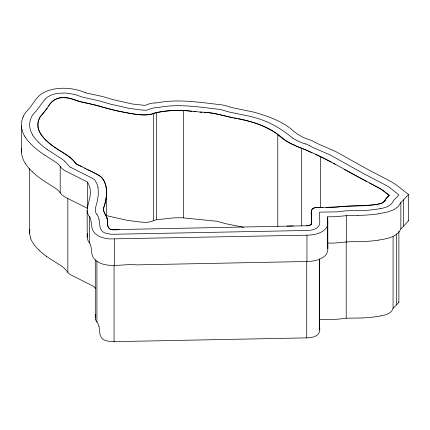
<?xml version="1.0" encoding="UTF-8"?>
<svg xmlns="http://www.w3.org/2000/svg" width="430" height="430" viewBox="0 0 430 430"><rect width="100%" height="100%" fill="white"/><g stroke="black" fill="none" stroke-linecap="round" stroke-linejoin="round"><path stroke-width="0.64" d="M44.758 155.101L56.636 162.776A31.793 18.356 0 0 1 58.931 164.814L60.195 166.426A20.984 12.115 0 0 0 65.269 170.871L86.484 181.53A17.619 10.175 0 0 1 87.236 181.971L88.618 184.115L89.687 186.986A49.181 28.396 0 0 1 90.004 188.437C91.714 196.091 87.564 203.164 87.145 210.609L87.231 237.849M327.676 216.752C327.644 221.111 328.842 226.379 324.908 229.561C320.092 233.947 313.26 235.027 306.966 235.167L109.585 238.935L105.06 238.311L100.776 237.048L97.411 235.366L94.686 233.151L93.213 231.184L92.181 228.728L90.579 218.548A14.733 8.509 0 0 0 89.569 216.655L89.547 242.977A14.733 8.509 0 0 1 90.563 244.869C91.891 249.126 90.913 254.023 93.466 257.914C103.291 270.363 123.749 263.16 136.299 264.88L306.966 261.488C313.26 261.343 320.092 260.268 324.908 255.877C328.842 252.695 327.644 247.427 327.676 243.068L327.676 216.752C337.797 217.241 347.709 214.726 357.83 215.446M344.699 169.63L380.786 188.953L389.252 195.349C385.199 198.015 384.549 204.207 378.701 203.927C365.167 207.136 351.181 204.911 337.566 207.05C331.121 207.432 324.661 207.314 318.211 207.448C315.733 207.475 311.642 207.599 311.465 210.904C309.928 215.618 315.179 226.744 306.461 225.761L286.783 226.126M311.379 215.64L311.519 224.675M311.519 222.659C311.938 225.465 308.471 225.836 306.461 225.761M84.414 167.99C90.101 171.059 96.39 173.252 101.491 177.289C108.424 185.196 107.108 196.66 104.296 206.008C101.055 211.979 108.446 216.199 107.591 222.283C107.172 226.196 108.962 230.926 113.74 229.636L293.341 226.003M311.422 212.834C310.32 206.33 318.711 207.443 322.737 207.389M319.581 259.225L319.581 319.538C318.404 324.457 321.93 331.186 317.431 334.975C314.411 337.313 310.412 337.781 306.714 337.867L111.273 341.71L105.42 340.582L103.135 339.394L101.518 337.926L100.061 334.669L99.024 326.725M311.39 214.941L311.401 214.237M21.726 148.285C20.871 153.618 22.462 159.1 25.375 163.572M87.494 233.35L87.145 236.925M95.707 314.497L95.288 317.308A21.5 12.411 0 0 0 95.535 319.442M393.074 236.613L393.074 308.315C391.504 313.663 385.312 315.072 380.512 315.937M369.472 183.003L382.039 189.711L389.252 195.349C387.661 197.182 385.242 198.509 384.7 201.052C380.104 205.696 372.176 204.218 366.247 205.583C352.815 205.561 339.533 207.018 326.133 207.357M155.042 102.958A31.363 18.108 0 0 0 157.702 102.727C178.756 98.76 200.057 102.442 221.084 104.764A31.164 17.99 0 0 1 228.303 106.436L231.437 107.43A21.694 12.524 0 0 0 233.001 107.828L253.797 112.128A58.942 34.029 0 0 1 255.399 112.569C269.175 116.686 283.279 121.513 293.991 131.499A75.804 43.769 0 0 0 297.882 134.38L303.236 137.46L308.987 139.643A23.139 13.362 0 0 1 311.444 140.465L317.141 143.394A14.437 8.337 0 0 0 318.614 144.093L334.615 151.005A57.883 33.422 0 0 1 335.604 151.484L369.289 170.253L390.703 181.379L396.148 184.766L408.5 194.473L403.662 199.751A53.508 30.89 0 0 1 402.62 200.837L400.867 202.492L398.309 206.497L394.009 209.62L387.806 211.974L378.25 213.812M22.908 117.524L23.456 116.186M46.762 108.774C50.434 102.125 56.658 96.282 64.898 97.707C70.063 97.771 74.734 100.034 79.55 101.55C92.719 103.958 105.409 108.242 118.465 111.128C129.489 112.961 141.207 116.82 152.322 113.832C168.221 108.72 185.674 110.386 202.041 112.294M85.57 168.555L76.185 163.846L73.498 160.594L69.644 157.1L52.395 145.7L45.15 139.471L41.033 134.547L39.13 131.123L38.017 127.576L38.093 121.996L39.904 117.293L47.23 108.134M48.638 106.215C53.487 96.1 66.473 96.191 75.492 100.163C83.581 103.248 92.369 103.759 100.566 106.506C112.187 109.962 124.06 112.714 136.095 114.267C142.341 114.928 148.925 115.788 154.811 112.999M46.29 109.413C44.451 112.278 41.866 114.531 39.904 117.293C33.395 128.452 43.688 139.621 52.395 145.7C60.098 151.623 69.923 155.166 75.642 163.373C77.497 164.991 80.001 165.631 82.092 166.861M393.074 308.315L393.536 307.805A23.241 13.416 0 0 1 393.955 307.396L395.579 305.859A44.215 25.526 0 0 0 396.46 304.951L398.879 302.312L398.879 231.281M45.059 99.239L36.179 110.956A44.328 25.59 0 0 1 35.54 111.682L32.976 114.627A29.358 16.953 0 0 0 31.589 116.863L31.438 117.175A51.525 29.751 0 0 0 29.96 128.242L30.863 131.365A55.352 31.954 0 0 0 32.578 134.902M400.905 228.771L402.62 227.153A53.508 30.89 0 0 0 403.662 226.067L408.5 220.789L408.5 194.473M155.166 112.816C167.157 110.666 179.654 109.413 191.834 111.332M106.844 215.742L127.479 220.375L141.207 222.117A91.133 52.616 0 0 0 146.34 222.38L150.011 221.88L156.418 219.741L173.365 217.892L181.928 217.747L216.946 221.262L226.422 223.858L243.692 227.276M380.512 208.539C385.721 207.814 391.692 205.825 393.536 200.407A23.241 13.416 0 0 1 393.955 199.998L395.579 198.461A44.215 25.526 0 0 0 396.46 197.547L398.879 194.914L391.085 188.673A47.214 27.262 0 0 0 388.613 186.9L387.468 186.174A55.943 32.298 0 0 0 385.963 185.287L363.715 173.682L330.326 155.069A52.121 30.095 0 0 0 329.401 154.623L313.217 147.641A24.961 14.41 0 0 1 311.987 147.055L311.503 146.797A19.14 11.051 0 0 1 310.981 146.496L309.837 145.797M378.25 240.128C386.489 238.774 397.127 237.468 400.867 228.808L400.867 202.492M327.676 243.068C337.797 243.557 347.709 241.042 357.83 241.762A101.028 58.329 0 0 0 378.271 240.187M362.006 317.985L346.209 318.2A7.375 4.257 0 0 0 344.661 318.334L341.286 318.823A29.455 17.006 0 0 1 340.393 318.936L338.044 319.157A42.264 24.397 0 0 1 335.814 319.28L319.581 319.538M119.223 229.512C111.897 230.577 106.554 230.157 107.505 221.402C108.037 215.693 101.136 211.7 104.296 206.008C107.102 196.773 108.328 185.631 101.797 177.601C97.433 173.774 91.757 171.893 86.731 169.124M193.871 111.526L195.913 111.719M199.998 112.101C212.694 111.999 224.503 116.299 236.817 118.486M204.083 112.488C213.855 112.391 222.917 115.756 232.334 117.648M233.829 117.927C248.674 120.653 263.918 124.582 276.409 133.375C284.246 141.131 294.319 145.614 304.451 149.355C326.08 158.219 346.048 170.447 366.596 181.541M238.306 118.766C255.511 121.878 272.228 128.506 285.278 140.352C293.545 145.915 303.306 148.269 312.024 152.978M85.36 92.638L82.13 91.445A41.817 24.145 0 0 0 78.83 90.386L77.454 90.02A35.088 20.258 0 0 0 63.753 88.231C55.266 88.3 46.182 89.908 39.463 95.449C35.432 99.196 32.793 104.162 29.294 108.365A36.432 21.032 0 0 1 28.858 108.881L26.639 111.348A43.581 25.16 0 0 0 23.413 116.181M315.357 154.386L320.329 156.525L320.329 207.54M320.796 156.73L331.401 162.11M333.304 163.18L335.207 164.255M70.843 167.453L91.676 177.886A38.211 22.064 0 0 1 92.885 178.568L93.149 178.729A14.222 8.213 0 0 1 94.138 179.412L94.261 179.509A5.203 3.005 0 0 1 94.826 180.073L94.847 180.122A48.004 27.713 0 0 1 98.002 187.674M292.669 138.084C280.897 128.199 267.444 120.636 252.388 116.965A53.476 30.874 0 0 0 250.271 116.369L229.996 112.203A27.445 15.845 0 0 1 227.701 111.623L221.445 109.763A23.344 13.475 0 0 0 219.026 109.322C199.138 107.102 178.977 103.56 159.057 107.371A39.205 22.634 0 0 1 155.827 107.645L152.618 108.156L146.329 110.263L141.104 109.962L128.919 108.312L110.51 104.13A51.476 29.718 0 0 1 109.204 103.77L99.529 100.975A70.644 40.785 0 0 0 97.094 100.367L83.442 97.4A16.829 9.718 0 0 1 81.576 96.825L76.556 95.014A28.573 16.496 0 0 0 74.11 94.31L65.731 93.025L58.426 93.272A19.914 11.497 0 0 0 45.026 99.228M87.51 208.518L87.236 208.287A17.619 10.175 0 0 0 86.484 207.846L65.252 197.198A20.984 12.115 0 0 1 60.178 192.748L58.668 190.877A33.674 19.441 0 0 0 56.228 188.791L44.758 181.417A114.756 66.252 0 0 1 32.847 172.258L32.121 171.57M47.467 149.688L60.856 158.278A53.546 30.917 0 0 1 64.855 161.341M46.666 256.511L60.856 265.675A54.889 31.691 0 0 1 64.323 268.282L67.843 272.201L67.843 198.488M408.113 220.493L408.5 220.789M398.486 302.01L398.879 302.312M64.833 161.352L67.843 164.803A12.787 7.385 0 0 0 70.859 167.442M38.974 250.104L40.828 251.813A109.413 63.172 0 0 0 46.655 256.517M38.528 142.271L40.828 144.416A108.338 62.549 0 0 0 47.456 149.694M96.917 214.651C94.234 211.603 95.455 207.33 96.653 203.938A58.69 33.884 0 0 0 96.863 203.18L98.319 194.833L98.061 187.674M25.375 137.256L24.65 136.057M30.863 238.763L29.799 234.592A51.546 29.761 0 0 1 29.88 229.582M99.024 219.327L100.061 227.271L101.518 230.528L103.135 231.996L105.42 233.178L111.273 234.312L306.714 230.464C310.412 230.378 314.411 229.916 317.431 227.577C321.946 223.788 318.377 217.042 319.581 212.135L335.814 211.882A42.264 24.397 0 0 0 338.05 211.759L340.393 211.538A29.455 17.006 0 0 0 341.286 211.426L344.656 210.926A7.375 4.257 0 0 1 346.209 210.781L362.006 210.587A82.259 47.493 0 0 0 380.534 208.582M87.231 211.533L87.145 210.609M403.662 199.751L403.662 226.067M396.46 233.92L396.46 304.951M385.022 200.165L385.022 201.509M346.515 215.511L346.515 241.827M346.209 241.133L346.209 318.2M327.81 222.283L327.81 248.599M319.662 258.839L319.662 329.869M311.438 211.431L311.438 224.852M306.966 235.167L306.966 261.488M306.714 261.472L306.714 337.867M301.699 148.065L301.699 225.933M277.785 134.509L277.785 226.47M183.685 110.499L183.685 217.897M156.611 112.321L156.611 219.725M153.687 113.461L153.687 220.859M114.375 239.042L114.375 265.358M114.057 265.342L114.057 341.737M106.581 190.834L106.581 218.354M96.917 261.069L96.917 322.048L96.497 321.484A17.227 9.949 0 0 1 95.546 319.442M95.283 259.924L95.283 317.55M87.446 182.11L87.446 208.426M60.195 166.426L60.195 192.742M29.692 168.533L29.692 233.533M21.521 125.823L21.521 152.145M305.354 143.84A16.55 9.557 0 0 1 309.826 145.802M305.273 143.932A43.468 25.096 0 0 1 292.76 138.041M38.566 142.255A69.934 40.377 0 0 1 32.551 134.907M97.029 214.624A26.972 15.571 0 0 1 98.954 219.327M155.026 102.888A19.044 10.992 0 0 0 145.12 105.404L132.386 104.012L113.052 99.615A46.633 26.923 0 0 1 112.112 99.346L105.78 97.47A100.942 58.276 0 0 0 97.175 95.326L87.027 93.181A16.319 9.422 0 0 1 85.366 92.633M24.564 136.073A61.506 35.513 0 0 1 22.822 117.514M25.348 137.267A80.469 46.456 0 0 0 32.142 145.243L32.852 145.937A114.756 66.252 0 0 0 44.747 155.106M89.51 216.672A26.128 15.082 0 0 1 87.252 211.533M378.271 213.871A101.028 58.329 0 0 1 357.825 215.408M89.51 242.988A26.128 15.082 0 0 1 87.252 237.849M32.142 171.559A80.469 46.456 0 0 1 25.348 163.583M380.534 315.98A82.259 47.493 0 0 1 362.006 317.947M97.029 322.022A26.972 15.571 0 0 1 98.954 326.725M95.659 288.729A47.51 27.429 0 0 0 94.885 287.514L94.815 287.476A5.203 3.005 0 0 0 94.278 286.901L94.138 286.81A14.222 8.213 0 0 0 93.149 286.133L71.611 275.264A14.679 8.476 0 0 1 67.693 272.238M39.049 250.077A68.37 39.474 0 0 1 30.697 238.79"/></g></svg>
